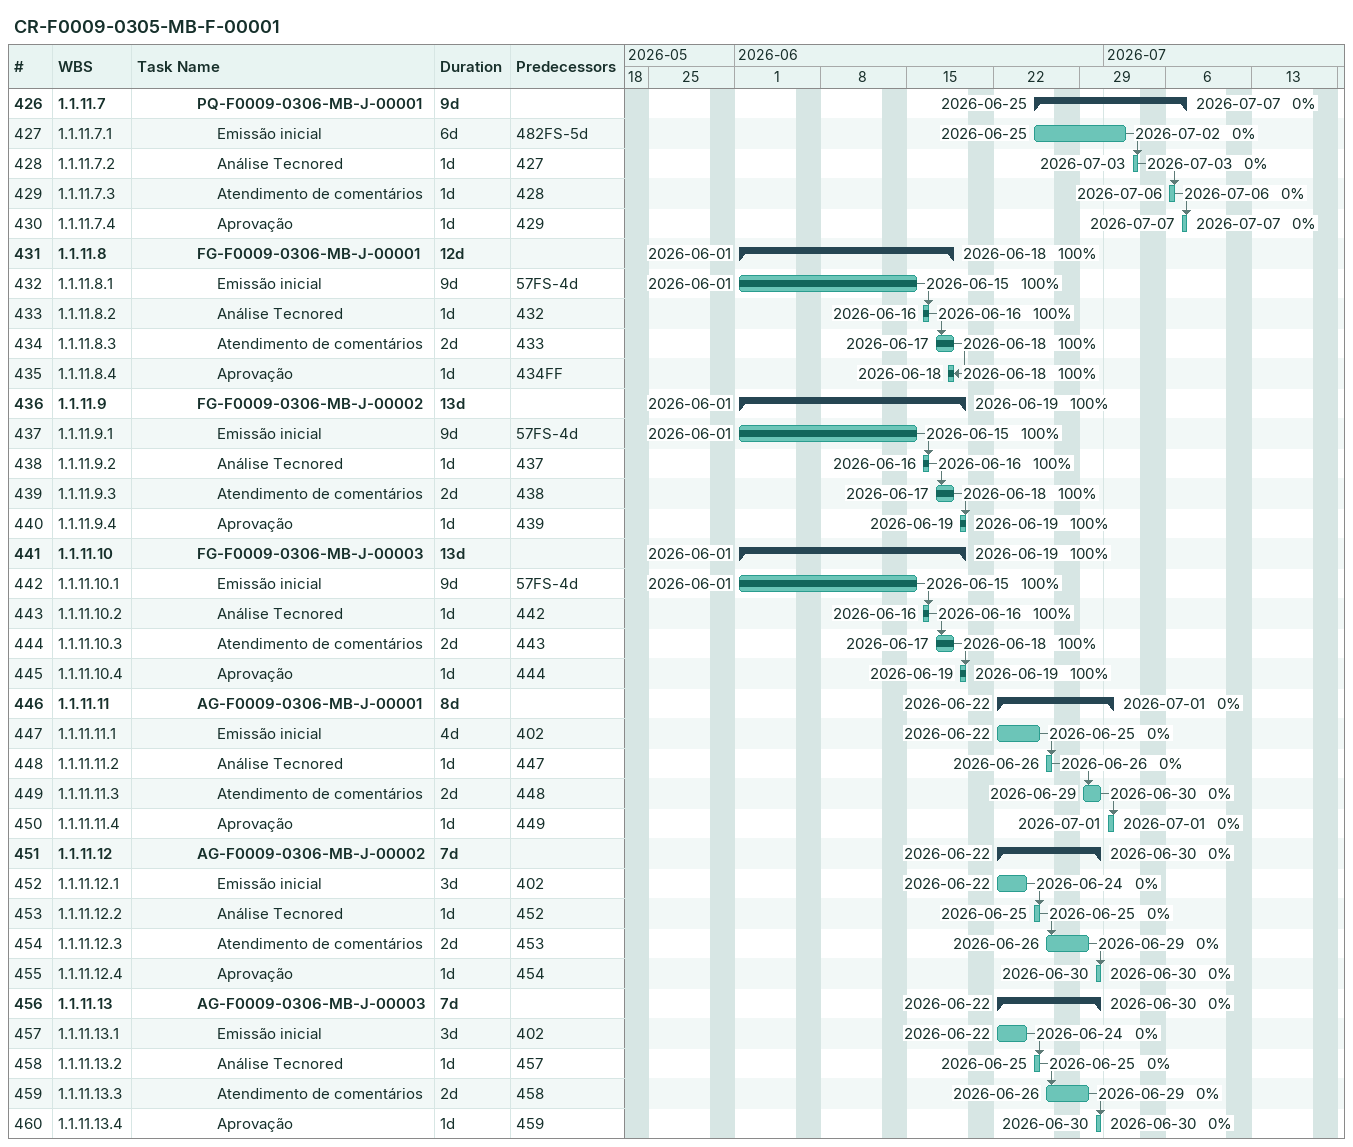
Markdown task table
CR-F0009-0305-MB-F-00001

| ID | WBS | Task | Duration | Start | Finish | Predecessors | % complete |
|---|---|---|---|---|---|---|---|
| 426 | 1.1.11.7 | **PQ-F0009-0306-MB-J-00001** | 9d | 2026-06-25 | 2026-07-07 |  | 0 |
| 427 | 1.1.11.7.1 | Emissão inicial | 6d | 2026-06-25 | 2026-07-02 | 482FS-5d | 0 |
| 428 | 1.1.11.7.2 | Análise Tecnored | 1d | 2026-07-03 | 2026-07-03 | 427 | 0 |
| 429 | 1.1.11.7.3 | Atendimento de comentários | 1d | 2026-07-06 | 2026-07-06 | 428 | 0 |
| 430 | 1.1.11.7.4 | Aprovação | 1d | 2026-07-07 | 2026-07-07 | 429 | 0 |
| 431 | 1.1.11.8 | **FG-F0009-0306-MB-J-00001** | 12d | 2026-06-01 | 2026-06-18 |  | 100 |
| 432 | 1.1.11.8.1 | Emissão inicial | 9d | 2026-06-01 | 2026-06-15 | 57FS-4d | 100 |
| 433 | 1.1.11.8.2 | Análise Tecnored | 1d | 2026-06-16 | 2026-06-16 | 432 | 100 |
| 434 | 1.1.11.8.3 | Atendimento de comentários | 2d | 2026-06-17 | 2026-06-18 | 433 | 100 |
| 435 | 1.1.11.8.4 | Aprovação | 1d | 2026-06-18 | 2026-06-18 | 434FF | 100 |
| 436 | 1.1.11.9 | **FG-F0009-0306-MB-J-00002** | 13d | 2026-06-01 | 2026-06-19 |  | 100 |
| 437 | 1.1.11.9.1 | Emissão inicial | 9d | 2026-06-01 | 2026-06-15 | 57FS-4d | 100 |
| 438 | 1.1.11.9.2 | Análise Tecnored | 1d | 2026-06-16 | 2026-06-16 | 437 | 100 |
| 439 | 1.1.11.9.3 | Atendimento de comentários | 2d | 2026-06-17 | 2026-06-18 | 438 | 100 |
| 440 | 1.1.11.9.4 | Aprovação | 1d | 2026-06-19 | 2026-06-19 | 439 | 100 |
| 441 | 1.1.11.10 | **FG-F0009-0306-MB-J-00003** | 13d | 2026-06-01 | 2026-06-19 |  | 100 |
| 442 | 1.1.11.10.1 | Emissão inicial | 9d | 2026-06-01 | 2026-06-15 | 57FS-4d | 100 |
| 443 | 1.1.11.10.2 | Análise Tecnored | 1d | 2026-06-16 | 2026-06-16 | 442 | 100 |
| 444 | 1.1.11.10.3 | Atendimento de comentários | 2d | 2026-06-17 | 2026-06-18 | 443 | 100 |
| 445 | 1.1.11.10.4 | Aprovação | 1d | 2026-06-19 | 2026-06-19 | 444 | 100 |
| 446 | 1.1.11.11 | **AG-F0009-0306-MB-J-00001** | 8d | 2026-06-22 | 2026-07-01 |  | 0 |
| 447 | 1.1.11.11.1 | Emissão inicial | 4d | 2026-06-22 | 2026-06-25 | 402 | 0 |
| 448 | 1.1.11.11.2 | Análise Tecnored | 1d | 2026-06-26 | 2026-06-26 | 447 | 0 |
| 449 | 1.1.11.11.3 | Atendimento de comentários | 2d | 2026-06-29 | 2026-06-30 | 448 | 0 |
| 450 | 1.1.11.11.4 | Aprovação | 1d | 2026-07-01 | 2026-07-01 | 449 | 0 |
| 451 | 1.1.11.12 | **AG-F0009-0306-MB-J-00002** | 7d | 2026-06-22 | 2026-06-30 |  | 0 |
| 452 | 1.1.11.12.1 | Emissão inicial | 3d | 2026-06-22 | 2026-06-24 | 402 | 0 |
| 453 | 1.1.11.12.2 | Análise Tecnored | 1d | 2026-06-25 | 2026-06-25 | 452 | 0 |
| 454 | 1.1.11.12.3 | Atendimento de comentários | 2d | 2026-06-26 | 2026-06-29 | 453 | 0 |
| 455 | 1.1.11.12.4 | Aprovação | 1d | 2026-06-30 | 2026-06-30 | 454 | 0 |
| 456 | 1.1.11.13 | **AG-F0009-0306-MB-J-00003** | 7d | 2026-06-22 | 2026-06-30 |  | 0 |
| 457 | 1.1.11.13.1 | Emissão inicial | 3d | 2026-06-22 | 2026-06-24 | 402 | 0 |
| 458 | 1.1.11.13.2 | Análise Tecnored | 1d | 2026-06-25 | 2026-06-25 | 457 | 0 |
| 459 | 1.1.11.13.3 | Atendimento de comentários | 2d | 2026-06-26 | 2026-06-29 | 458 | 0 |
| 460 | 1.1.11.13.4 | Aprovação | 1d | 2026-06-30 | 2026-06-30 | 459 | 0 |
